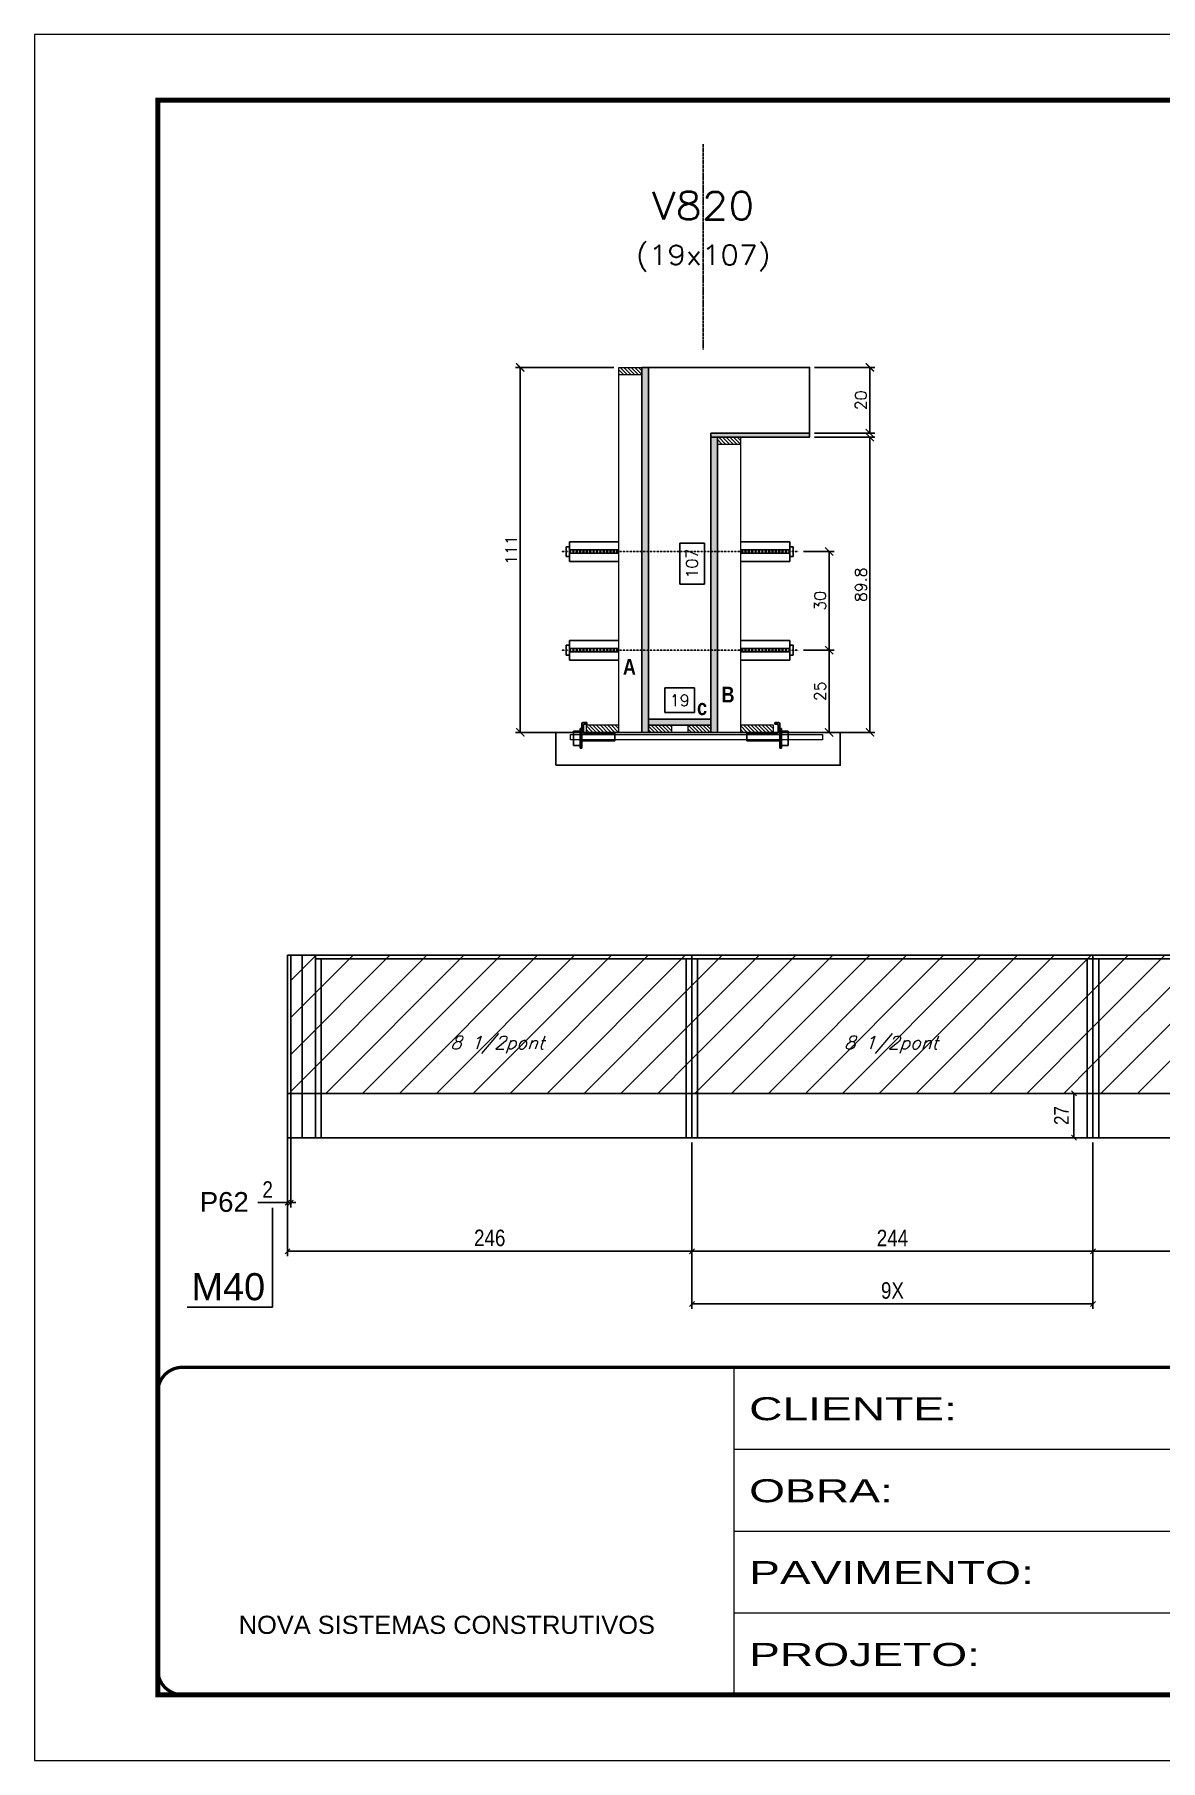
# Model space of a CAD drawing. Extents: x -20960 to -5926, y -2106 to 21915.
# Drawn here: x -9023 to -8339, y 13974 to 15024 of the extents above; entities that cross this region are included whole.
import ezdxf
from ezdxf.enums import TextEntityAlignment as Align

# ---------------------------------------------------------------- set-up
doc = ezdxf.new("R2010")
doc.units = 0
for name, pattern in [('CONTINUO', [0]), ('DASHED', [0.75, 0.5, -0.25]), ('HIDDEN', [0.375, 0.25, -0.125])]:
    doc.linetypes.add(name, pattern=pattern)
for name, color, linetype in [('5', 5, 'Continuous'), ('barrote', 251, 'Continuous'), ('COTA', 241, 'Continuous'), ('Cota Seção (2x)', 4, 'Continuous'), ('detalhes', 4, 'Continuous'), ('NOMENCLATURA', 7, 'Continuous'), ('Painéis', 200, 'Continuous'), ('presilha', 1, 'Continuous'), ('Reaproveitamento', 251, 'Continuous'), ('SARR_2.2x7', 40, 'Continuous'), ('SARR_3.5x7', 81, 'Continuous'), ('TENSOR', 3, 'Continuous'), ('texto', 7, 'Continuous'), ('Texto de Titulo', 7, 'Continuous'), ('Texto Qtd Sarr', 242, 'Continuous')]:
    doc.layers.add(name, color=color, linetype=linetype)
for name, color, linetype, lineweight in [('CONCRETO', 251, 'Continuous', 25), ('Folhas', 255, 'Continuous', 9), ('Hachura', 251, 'Continuous', 9), ('Madeira', 126, 'Continuous', 18), ('SARRAFO DE PRESSAO', 251, 'DASHED', 9), ('SCO-___-LAJ', 2, 'Continuous', 0), ('Texto Seção', 7, 'Continuous', 15)]:
    doc.layers.add(name, color=color, linetype=linetype, lineweight=lineweight)
doc.styles.add('ARIAL', font='arial.ttf')
doc.styles.add('COTA TECNICA', font='techl___.ttf', dxfattribs={"height": 10})
doc.styles.add('COTA TECNICA-50', font='techl___.ttf', dxfattribs={"height": 9})
doc.styles.add('Romans', font='romans.shx')
doc.styles.get("Standard").update_dxf_attribs({"font": 'arial.ttf'})
doc.styles.add('TECNICA', font='techb___.ttf', dxfattribs={"height": 10})
doc.styles.add('Tecnologia', font='')
doc.styles.get('Tecnologia').set_extended_font_data('Forgotten Futurist')
doc.dimstyles.new('COTA PAINEL-50', dxfattribs={"dimtxt": 9, "dimasz": 3, "dimexe": 3, "dimexo": 3, "dimgap": 3, "dimtad": 1, "dimdec": 1, "dimzin": 12, "dimdsep": 46, "dimtxsty": 'COTA TECNICA-50', "dimblk1": 'OBLIQUE', "dimblk2": 'OBLIQUE', "dimsah": 1, "dimcen": 0.9, "dimclrd": 4, "dimclre": 4, "dimclrt": 240, "dimadec": 1, "dimazin": 3, "dimtfac": 1, "dimtdec": 1, "dimtmove": 0, "dimatfit": 3, "dimfxl": 1, "dimtolj": 1, "dimtzin": 12, "dimarcsym": 0})
doc.dimstyles.new('Cota Seção (2x)', dxfattribs={"dimtxt": 7, "dimasz": 5, "dimexe": 3, "dimexo": 3, "dimgap": 2, "dimtad": 3, "dimdec": 1, "dimlfac": 0.5, "dimzin": 12, "dimdsep": 46, "dimtxsty": 'Romans', "dimblk": 'ARCHTICK', "dimcen": 0, "dimclrd": 4, "dimclre": 4, "dimclrt": 1, "dimadec": 1, "dimazin": 3, "dimtfac": 1, "dimtdec": 1, "dimtmove": 0, "dimatfit": 3, "dimldrblk": 'OBLIQUE', "dimfxl": 1, "dimtolj": 1, "dimtzin": 12, "dimarcsym": 0})
doc.dimstyles.new('Cota Seção interna', dxfattribs={"dimtxt": 7, "dimasz": 6, "dimexe": 0.18, "dimexo": 2, "dimgap": -4, "dimtad": 3, "dimdec": 1, "dimlfac": 0.5, "dimzin": 12, "dimdsep": 46, "dimtxsty": 'Romans', "dimblk": 'ARCHTICK', "dimcen": 0.09, "dimse1": 1, "dimse2": 1, "dimsd1": 1, "dimsd2": 1, "dimclrd": 180, "dimclre": 5, "dimclrt": 1, "dimadec": 0, "dimazin": 3, "dimtfac": 1, "dimtdec": 1, "dimtofl": 0, "dimtmove": 0, "dimatfit": 3, "dimldrblk": 'ARCHTICK', "dimfxl": 1, "dimtolj": 1, "dimtzin": 0, "dimarcsym": 0})
doc.dimstyles.new('PAINEL', dxfattribs={"dimtxt": 10, "dimasz": 3, "dimexe": 3, "dimexo": 3, "dimgap": 3, "dimtad": 1, "dimdec": 1, "dimzin": 12, "dimdsep": 46, "dimtxsty": 'COTA TECNICA', "dimblk1": 'OBLIQUE', "dimblk2": 'OBLIQUE', "dimsah": 1, "dimcen": 0.9, "dimclrd": 4, "dimclre": 4, "dimclrt": 240, "dimadec": 1, "dimazin": 3, "dimtfac": 1, "dimtdec": 1, "dimtmove": 0, "dimatfit": 3, "dimfxl": 1, "dimtolj": 1, "dimtzin": 12, "dimarcsym": 0})
pattern_1 = [(45, (-2101.252, -3840.205), (-11.22532, 11.22532), [])]

# ---------------------------------------------------------------- blocks, each defined once
blk = doc.blocks.new('9999999999')
at = {"color": 30, "linetype": 'CONTINUO'}
for p, q in [((98564.6, 34230.2), (98564.6, 34429.4)), ((98564.6, 34379.6), (99584, 34379.6)), ((98564.6, 34329.8), (99488, 34329.8)), ((98564.6, 34280), (99488, 34280))]:
    blk.add_line(p, q, dxfattribs=at)
at = {"color": 30, "linetype": 'CONTINUO', "const_width": 2}
blk.add_lwpolyline([(99584, 34230.2), (99584, 34414.4, 0.414214), (99569, 34429.4), (98229, 34429.4, 0.414214), (98214, 34414.4), (98214, 34245.2, 0.414214), (98229, 34230.2), (99584, 34230.2)], format="xyb", dxfattribs=at)
at = {"layer": 'Folhas'}
blk.add_lwpolyline([(98139, 34190.2), (99624, 34190.2), (99624, 35240.2), (98139, 35240.2)], close=True, dxfattribs=at)
at = {"layer": 'Folhas', "color": 30, "const_width": 3}
blk.add_lwpolyline([(98214, 34230.2), (99584, 34230.2), (99584, 35200.2), (98214, 35200.2)], close=True, dxfattribs=at)
at = {"color": 7, "linetype": 'Continuous', "ltscale": 5, "style": 'ARIAL'}
blk.add_text('NOVA SISTEMAS CONSTRUTIVOS', height=11.059, dxfattribs=at).set_placement((98263.2, 34267.2))
at = {"layer": 'Folhas', "color": 7, "style": 'Tecnologia', "width": 1.5}
for s, p in [('CLIENTE:', (98573.7, 34397.2)), ('OBRA:', (98573.7, 34347.3)), ('PAVIMENTO:', (98573.7, 34297.5)), ('PROJETO:', (98573.7, 34247.7))]:
    blk.add_text(s, height=14, dxfattribs=at).set_placement(p)
blk = doc.blocks.new('_Oblique')
at = {"color": 0, "linetype": 'ByBlock', "lineweight": -2}
blk.add_line((-0.5, -0.5), (0.5, 0.5), dxfattribs=at)
blk = doc.blocks.new('*D1706')
at = {"layer": 'COTA', "color": 4, "lineweight": -2, "ltscale": 25, "transparency": 16777216}
for p, q in [((-8869.6, 14376.8), (-8869.6, 14280.7)), ((-8623.6, 14349.8), (-8623.6, 14280.7)), ((-8869.6, 14283.7), (-8623.6, 14283.7))]:
    blk.add_line(p, q, dxfattribs=at)
at = {"layer": 'Defpoints', "color": 0, "ltscale": 25, "transparency": 16777216}
for p in [(-8869.6, 14379.8), (-8623.6, 14352.8), (-8623.6, 14283.7)]:
    blk.add_point(p, dxfattribs=at)
at = {"layer": 'COTA', "color": 4, "lineweight": -2, "ltscale": 25, "transparency": 16777216, "xscale": 3, "yscale": 3, "zscale": 3, "rotation": 180}
blk.add_blockref('_Oblique', (-8869.6, 14283.7), dxfattribs=at)
at = {"layer": 'COTA', "color": 4, "lineweight": -2, "ltscale": 25, "transparency": 16777216, "xscale": 3, "yscale": 3, "zscale": 3}
blk.add_blockref('_Oblique', (-8623.6, 14283.7), dxfattribs=at)
at = {"layer": 'COTA', "color": 240, "ltscale": 25, "transparency": 16777216, "insert": (-8746.6, 14291.8), "char_height": 10, "attachment_point": 5, "style": 'COTA TECNICA'}
blk.add_mtext('\\A1;246', dxfattribs=at)
blk = doc.blocks.new('*D1707')
at = {"layer": 'COTA', "color": 4, "lineweight": -2, "ltscale": 25, "transparency": 16777216}
for p, q in [((-8623.6, 14349.8), (-8623.6, 14280.7)), ((-8379.6, 14349.8), (-8379.6, 14280.7)), ((-8623.6, 14283.7), (-8379.6, 14283.7))]:
    blk.add_line(p, q, dxfattribs=at)
at = {"layer": 'Defpoints', "color": 0, "ltscale": 25, "transparency": 16777216}
for p in [(-8623.6, 14352.8), (-8379.6, 14352.8), (-8379.6, 14283.7)]:
    blk.add_point(p, dxfattribs=at)
at = {"layer": 'COTA', "color": 4, "lineweight": -2, "ltscale": 25, "transparency": 16777216, "xscale": 3, "yscale": 3, "zscale": 3, "rotation": 180}
blk.add_blockref('_Oblique', (-8623.6, 14283.7), dxfattribs=at)
at = {"layer": 'COTA', "color": 4, "lineweight": -2, "ltscale": 25, "transparency": 16777216, "xscale": 3, "yscale": 3, "zscale": 3}
blk.add_blockref('_Oblique', (-8379.6, 14283.7), dxfattribs=at)
at = {"layer": 'COTA', "color": 240, "ltscale": 25, "transparency": 16777216, "insert": (-8501.6, 14291.8), "char_height": 10, "attachment_point": 5, "style": 'COTA TECNICA'}
blk.add_mtext('\\A1;244', dxfattribs=at)
blk = doc.blocks.new('*D1708')
at = {"layer": 'COTA', "color": 4, "lineweight": -2, "ltscale": 25, "transparency": 16777216}
for p, q in [((-8623.6, 14349.8), (-8623.6, 14248.7)), ((-8379.6, 14349.8), (-8379.6, 14248.7)), ((-8623.6, 14251.7), (-8379.6, 14251.7))]:
    blk.add_line(p, q, dxfattribs=at)
at = {"layer": 'Defpoints', "color": 0, "ltscale": 25, "transparency": 16777216}
for p in [(-8623.6, 14352.8), (-8379.6, 14352.8), (-8379.6, 14251.7)]:
    blk.add_point(p, dxfattribs=at)
at = {"layer": 'COTA', "color": 4, "lineweight": -2, "ltscale": 25, "transparency": 16777216, "xscale": 3, "yscale": 3, "zscale": 3, "rotation": 180}
blk.add_blockref('_Oblique', (-8623.6, 14251.7), dxfattribs=at)
at = {"layer": 'COTA', "color": 4, "lineweight": -2, "ltscale": 25, "transparency": 16777216, "xscale": 3, "yscale": 3, "zscale": 3}
blk.add_blockref('_Oblique', (-8379.6, 14251.7), dxfattribs=at)
at = {"layer": 'COTA', "color": 240, "ltscale": 25, "transparency": 16777216, "insert": (-8501.6, 14259.8), "char_height": 10, "attachment_point": 5, "style": 'COTA TECNICA'}
blk.add_mtext('\\A1;9X', dxfattribs=at)
blk = doc.blocks.new('*D1704')
at = {"layer": 'COTA', "color": 4, "lineweight": -2, "ltscale": 25, "transparency": 16777216}
for p, q in [((-8869.6, 14376.8), (-8869.6, 14310.3)), ((-8867.6, 14376.8), (-8867.6, 14310.3)), ((-8869.6, 14313.3), (-8887.7, 14313.3)), ((-8867.6, 14313.3), (-8869.6, 14313.3)), ((-8867.6, 14313.3), (-8864.6, 14313.3))]:
    blk.add_line(p, q, dxfattribs=at)
at = {"layer": 'Defpoints', "color": 0, "ltscale": 25, "transparency": 16777216}
for p in [(-8869.6, 14379.8), (-8867.6, 14379.8), (-8869.6, 14313.3)]:
    blk.add_point(p, dxfattribs=at)
at = {"layer": 'COTA', "color": 4, "lineweight": -2, "ltscale": 25, "transparency": 16777216, "xscale": 3, "yscale": 3, "zscale": 3}
blk.add_blockref('_Oblique', (-8869.6, 14313.3), dxfattribs=at)
at = {"layer": 'COTA', "color": 4, "lineweight": -2, "ltscale": 25, "transparency": 16777216, "xscale": 3, "yscale": 3, "zscale": 3, "rotation": 180}
blk.add_blockref('_Oblique', (-8867.6, 14313.3), dxfattribs=at)
at = {"layer": 'COTA', "color": 240, "ltscale": 25, "transparency": 16777216, "insert": (-8881.7, 14321.3), "char_height": 10, "attachment_point": 5, "style": 'COTA TECNICA'}
blk.add_mtext('\\A1;2', dxfattribs=at)
blk = doc.blocks.new('*D1705')
at = {"layer": 'COTA', "color": 4, "lineweight": -2, "ltscale": 25, "transparency": 16777216}
for p, q in [((-8379.6, 14349.8), (-8379.6, 14280.7)), ((-8179.6, 14349.8), (-8179.6, 14280.7)), ((-8379.6, 14283.7), (-8179.6, 14283.7))]:
    blk.add_line(p, q, dxfattribs=at)
at = {"layer": 'Defpoints', "color": 0, "ltscale": 25, "transparency": 16777216}
for p in [(-8379.6, 14352.8), (-8179.6, 14352.8), (-8179.6, 14283.7)]:
    blk.add_point(p, dxfattribs=at)
at = {"layer": 'COTA', "color": 4, "lineweight": -2, "ltscale": 25, "transparency": 16777216, "xscale": 3, "yscale": 3, "zscale": 3, "rotation": 180}
blk.add_blockref('_Oblique', (-8379.6, 14283.7), dxfattribs=at)
at = {"layer": 'COTA', "color": 4, "lineweight": -2, "ltscale": 25, "transparency": 16777216, "xscale": 3, "yscale": 3, "zscale": 3}
blk.add_blockref('_Oblique', (-8179.6, 14283.7), dxfattribs=at)
at = {"layer": 'COTA', "color": 240, "ltscale": 25, "transparency": 16777216, "insert": (-8279.6, 14291.8), "char_height": 10, "attachment_point": 5, "style": 'COTA TECNICA'}
blk.add_mtext('\\A1;200', dxfattribs=at)
blk = doc.blocks.new('*D1712')
at = {"layer": 'COTA', "color": 4, "lineweight": -2, "transparency": 16777216}
for p, q in [((-8386.1, 14379.8), (-8394.2, 14379.8)), ((-8391.2, 14379.8), (-8391.2, 14352.8)), ((-8386.1, 14352.8), (-8394.2, 14352.8))]:
    blk.add_line(p, q, dxfattribs=at)
at = {"layer": 'Defpoints', "color": 0, "transparency": 16777216}
for p in [(-8383.1, 14379.8), (-8391.2, 14352.8), (-8383.1, 14352.8)]:
    blk.add_point(p, dxfattribs=at)
at = {"layer": 'COTA', "color": 4, "lineweight": -2, "transparency": 16777216, "xscale": 3, "yscale": 3, "zscale": 3}
for p, rotation in [((-8391.2, 14379.8), 90), ((-8391.2, 14352.8), 270)]:
    blk.add_blockref('_Oblique', p, dxfattribs=dict(at, rotation=rotation))
at = {"layer": 'COTA', "color": 240, "transparency": 16777216, "insert": (-8398.8, 14366.3), "char_height": 9, "attachment_point": 5, "rotation": 90, "style": 'COTA TECNICA-50'}
blk.add_mtext('\\A1;27', dxfattribs=at)
blk = doc.blocks.new('titulo1')
at = {"layer": 'Defpoints', "color": 252, "linetype": 'HIDDEN', "ltscale": 2}
blk.add_line((0, 0), (0, 125), dxfattribs=at)
at = {"layer": 'Defpoints', "style": 'Romans', "oblique": 15}
blk.add_attdef('FOLHA', text='', height=10, dxfattribs=at).set_placement((0, 15.6), align=Align.MIDDLE_CENTER)
at = {"layer": 'Texto Qtd Sarr', "color": 3, "style": 'Romans', "oblique": 15}
for tag, height, p in [('TITULO', 17, (0, 71.4)), ('SEÇÃO', 12, (0, 41.5))]:
    blk.add_attdef(tag, text='', height=height, dxfattribs=at).set_placement(p, align=Align.MIDDLE_CENTER)
blk = doc.blocks.new('_ArchTick')
at = {"color": 0, "linetype": 'ByBlock', "const_width": 0.15}
blk.add_lwpolyline([(-0.5, -0.5), (0.5, 0.5)], dxfattribs=at)
blk = doc.blocks.new('*D1721')
at = {"layer": 'COTA', "color": 4, "lineweight": -2, "transparency": 16777216}
for p, q in [((-8549, 14779), (-8512.3, 14779)), ((-8515.3, 14599.4), (-8515.3, 14779)), ((-8566.6, 14599.4), (-8512.3, 14599.4))]:
    blk.add_line(p, q, dxfattribs=at)
at = {"layer": 'Defpoints', "color": 0, "transparency": 16777216}
for p in [(-8552, 14779), (-8515.3, 14779), (-8569.6, 14599.4)]:
    blk.add_point(p, dxfattribs=at)
at = {"layer": 'COTA', "color": 4, "lineweight": -2, "transparency": 16777216, "xscale": 5, "yscale": 5, "zscale": 5}
for p, rotation in [((-8515.3, 14779), 90), ((-8515.3, 14599.4), 270)]:
    blk.add_blockref('_ArchTick', p, dxfattribs=dict(at, rotation=rotation))
at = {"layer": 'COTA', "color": 1, "transparency": 16777216, "insert": (-8520.8, 14689.2), "char_height": 7, "attachment_point": 5, "rotation": 90, "style": 'Romans'}
blk.add_mtext('\\A1;89.8', dxfattribs=at)
blk = doc.blocks.new('*D1722')
at = {"layer": 'COTA', "color": 4, "lineweight": -2, "transparency": 16777216}
for p, q in [((-8549, 14821.4), (-8512.3, 14821.4)), ((-8515.3, 14781.4), (-8515.3, 14821.4)), ((-8549, 14781.4), (-8512.3, 14781.4))]:
    blk.add_line(p, q, dxfattribs=at)
at = {"layer": 'Defpoints', "color": 0, "transparency": 16777216}
for p in [(-8552, 14821.4), (-8515.3, 14821.4), (-8552, 14781.4)]:
    blk.add_point(p, dxfattribs=at)
at = {"layer": 'COTA', "color": 4, "lineweight": -2, "transparency": 16777216, "xscale": 5, "yscale": 5, "zscale": 5}
for p, rotation in [((-8515.3, 14821.4), 90), ((-8515.3, 14781.4), 270)]:
    blk.add_blockref('_ArchTick', p, dxfattribs=dict(at, rotation=rotation))
at = {"layer": 'COTA', "color": 1, "transparency": 16777216, "insert": (-8520.8, 14801.4), "char_height": 7, "attachment_point": 5, "rotation": 90, "style": 'Romans'}
blk.add_mtext('\\A1;20', dxfattribs=at)
blk = doc.blocks.new('*D1723')
at = {"layer": 'Cota Seção (2x)', "color": 180, "lineweight": -2, "transparency": 16777216}
for p, q in [((-8616, 14714.6), (-8631, 14714.6)), ((-8631, 14714.6), (-8631, 14689.6)), ((-8616, 14689.6), (-8616, 14714.6)), ((-8631, 14689.6), (-8616, 14689.6))]:
    blk.add_line(p, q, dxfattribs=at)
at = {"layer": 'Defpoints', "color": 0, "transparency": 16777216}
for p in [(-8612, 14821.4), (-8612, 14821.4), (-8612, 14607.4)]:
    blk.add_point(p, dxfattribs=at)
at = {"layer": 'Cota Seção (2x)', "color": 1, "transparency": 16777216, "insert": (-8623.5, 14702.1), "char_height": 7, "attachment_point": 5, "rotation": 90, "style": 'Romans'}
blk.add_mtext('\\A1;107', dxfattribs=at)
blk = doc.blocks.new('PRESILHA METÁLICA 1')
at = {"layer": 'presilha'}
for p, q in [((7.5, 10.6), (7.5, 19.9)), ((12, 21), (8.6, 21)), ((9, 11.6), (9, 18.9)), ((12, 19.5), (9.6, 19.5)), ((12, 21), (12, 19.5)), ((0, 13), (6, 13)), ((0, 13), (0, 0)), ((6, 0), (0, 0)), ((6, 15.5), (7.5, 15.5)), ((6, -2.5), (6, 15.5)), ((6, 13), (6, 0)), ((7.5, 15.5), (7.5, -2.5)), ((37.5, 4.1), (7.5, 4.1)), ((37.5, 11), (9.6, 11)), ((37.5, 11), (37.5, 4.1)), ((7.5, -2.5), (6, -2.5))]:
    blk.add_line(p, q, dxfattribs=at)
for centre, radius, start, end in [((8.6, 19.9), 1.14, 90, 180), ((9.6, 18.9), 0.57, 90, 180), ((9.6, 11.6), 0.57, 180, 270)]:
    blk.add_arc(centre, radius, start, end, dxfattribs=at)
blk = doc.blocks.new('*D1724')
at = {"layer": 'Cota Seção (2x)', "color": 180, "lineweight": -2, "transparency": 16777216}
for p, q in [((-8622, 14626.4), (-8640, 14626.4)), ((-8640, 14626.4), (-8640, 14611.4)), ((-8622, 14611.4), (-8622, 14626.4)), ((-8640, 14611.4), (-8622, 14611.4))]:
    blk.add_line(p, q, dxfattribs=at)
at = {"layer": 'Defpoints', "color": 0, "transparency": 16777216}
for p in [(-8612, 14607.4), (-8650, 14599.4), (-8612, 14599.4)]:
    blk.add_point(p, dxfattribs=at)
at = {"layer": 'Cota Seção (2x)', "color": 1, "transparency": 16777216, "insert": (-8631, 14618.9), "char_height": 7, "attachment_point": 5, "style": 'Romans'}
blk.add_mtext('\\A1;19', dxfattribs=at)
blk = doc.blocks.new('*D1725')
at = {"layer": 'COTA', "color": 4, "lineweight": -2, "transparency": 16777216}
for p, q in [((-8671, 14821.4), (-8731, 14821.4)), ((-8728, 14821.4), (-8728, 14599.4)), ((-8671, 14599.4), (-8731, 14599.4))]:
    blk.add_line(p, q, dxfattribs=at)
at = {"layer": 'Defpoints', "color": 0, "transparency": 16777216}
for p in [(-8668, 14821.4), (-8728, 14599.4), (-8668, 14599.4)]:
    blk.add_point(p, dxfattribs=at)
at = {"layer": 'COTA', "color": 4, "lineweight": -2, "transparency": 16777216, "xscale": 5, "yscale": 5, "zscale": 5}
for p, rotation in [((-8728, 14821.4), 90), ((-8728, 14599.4), 270)]:
    blk.add_blockref('_ArchTick', p, dxfattribs=dict(at, rotation=rotation))
at = {"layer": 'COTA', "color": 1, "transparency": 16777216, "insert": (-8733.5, 14710.4), "char_height": 7, "attachment_point": 5, "rotation": 90, "style": 'Romans'}
blk.add_mtext('\\A1;111', dxfattribs=at)
blk = doc.blocks.new('*D1726')
at = {"layer": 'COTA', "color": 4, "lineweight": -2, "transparency": 16777216}
for p, q in [((-8555.7, 14649.4), (-8537.1, 14649.4)), ((-8540.1, 14649.4), (-8540.1, 14599.4)), ((-8555.7, 14599.4), (-8537.1, 14599.4))]:
    blk.add_line(p, q, dxfattribs=at)
at = {"layer": 'Defpoints', "color": 0, "transparency": 16777216}
for p in [(-8558.7, 14649.4), (-8558.7, 14599.4), (-8540.1, 14599.4)]:
    blk.add_point(p, dxfattribs=at)
at = {"layer": 'COTA', "color": 4, "lineweight": -2, "transparency": 16777216, "xscale": 5, "yscale": 5, "zscale": 5}
for p, rotation in [((-8540.1, 14649.4), 90), ((-8540.1, 14599.4), 270)]:
    blk.add_blockref('_ArchTick', p, dxfattribs=dict(at, rotation=rotation))
at = {"layer": 'COTA', "color": 1, "transparency": 16777216, "insert": (-8545.6, 14624.4), "char_height": 7, "attachment_point": 5, "rotation": 90, "style": 'Romans'}
blk.add_mtext('\\A1;25', dxfattribs=at)
blk = doc.blocks.new('*D1727')
at = {"layer": 'COTA', "color": 4, "lineweight": -2, "transparency": 16777216}
for p, q in [((-8555.7, 14709.4), (-8537.1, 14709.4)), ((-8540.1, 14709.4), (-8540.1, 14649.4)), ((-8555.7, 14649.4), (-8537.1, 14649.4))]:
    blk.add_line(p, q, dxfattribs=at)
at = {"layer": 'Defpoints', "color": 0, "transparency": 16777216}
for p in [(-8558.7, 14709.4), (-8558.7, 14649.4), (-8540.1, 14649.4)]:
    blk.add_point(p, dxfattribs=at)
at = {"layer": 'COTA', "color": 4, "lineweight": -2, "transparency": 16777216, "xscale": 5, "yscale": 5, "zscale": 5}
for p, rotation in [((-8540.1, 14709.4), 90), ((-8540.1, 14649.4), 270)]:
    blk.add_blockref('_ArchTick', p, dxfattribs=dict(at, rotation=rotation))
at = {"layer": 'COTA', "color": 1, "transparency": 16777216, "insert": (-8545.6, 14679.4), "char_height": 7, "attachment_point": 5, "rotation": 90, "style": 'Romans'}
blk.add_mtext('\\A1;30', dxfattribs=at)

msp = doc.modelspace()

# ---------------------------------------------------------------- hatches: boundary and pattern name
at = {"layer": 'Hachura'}
h = msp.add_hatch(dxfattribs=at)
h.set_pattern_fill('ANSI31', color=256, scale=0.5, angle=270, style=0)
h.set_pattern_definition([(315, (14222.0718, 6513.7477), (1.12253202, 1.12253202), [])])
h.paths.add_polyline_path([(-8667.99, 14816.99), (-8667.99, 14821.39), (-8653.99, 14821.39), (-8653.99, 14816.99)])
h = msp.add_hatch(color=256, dxfattribs=at)
h.dxf.hatch_style = 1
h.paths.add_polyline_path([(-8649.99, 14821.39), (-8653.99, 14821.39), (-8653.99, 14599.39), (-8649.99, 14599.39)])
h = msp.add_hatch(color=256, dxfattribs=at)
h.dxf.hatch_style = 1
h.paths.add_polyline_path([(-8611.99, 14778.99), (-8611.99, 14781.39), (-8551.99, 14781.39), (-8551.99, 14778.99)])
h = msp.add_hatch(color=256, dxfattribs=at)
h.dxf.hatch_style = 1
h.paths.add_polyline_path([(-8607.99, 14778.99), (-8611.99, 14778.99), (-8611.99, 14599.39), (-8607.99, 14599.39)])
h = msp.add_hatch(dxfattribs=at)
h.set_pattern_fill('ANSI31', color=256, scale=0.5, angle=270, style=0)
h.set_pattern_definition([(315, (14282.0718, 6471.3477), (1.12253202, 1.12253202), [])])
h.paths.add_polyline_path([(-8607.99, 14774.59), (-8607.99, 14778.99), (-8593.99, 14778.99), (-8593.99, 14774.59)])
h = msp.add_hatch(color=256, dxfattribs=at)
h.dxf.hatch_style = 1
h.paths.add_polyline_path([(-8649.99, 14603.79), (-8649.99, 14607.39), (-8611.99, 14607.39), (-8611.99, 14603.79)])
h = msp.add_hatch(dxfattribs=at)
h.set_pattern_fill('ANSI31', color=256, scale=0.5, angle=270, style=0)
h.set_pattern_definition([(315, (14188.0718, 6369.7477), (1.12253202, 1.12253202), [])])
h.paths.add_polyline_path([(-8667.99, 14599.39), (-8667.99, 14603.79), (-8687.99, 14603.79), (-8687.99, 14599.39)])
h = msp.add_hatch(dxfattribs=at)
h.set_pattern_fill('ANSI31', color=256, scale=0.5, angle=270, style=0)
h.set_pattern_definition([(315, (14290.8738, 6369.7477), (1.12253202, 1.12253202), [])])
h.paths.add_polyline_path([(-8649.99, 14599.39), (-8649.99, 14603.79), (-8635.99, 14603.79), (-8635.99, 14599.39)])
h = msp.add_hatch(dxfattribs=at)
h.set_pattern_fill('ANSI31', color=256, scale=0.5, angle=270, style=0)
h.set_pattern_definition([(315, (14290.8718, 6369.7477), (1.12253202, 1.12253202), [])])
h.paths.add_polyline_path([(-8611.99, 14599.39), (-8611.99, 14603.79), (-8625.99, 14603.79), (-8625.99, 14599.39)])
h = msp.add_hatch(dxfattribs=at)
h.set_pattern_fill('ANSI31', color=256, scale=0.5, angle=270, style=0)
h.set_pattern_definition([(315, (14282.0718, 6369.7477), (1.12253202, 1.12253202), [])])
h.paths.add_polyline_path([(-8573.99, 14599.39), (-8573.99, 14603.79), (-8593.99, 14603.79), (-8593.99, 14599.39)])
at = {"layer": 'Reaproveitamento'}
h = msp.add_hatch(dxfattribs=at)
h.set_pattern_fill('ANSI31', color=256, scale=5)
h.set_pattern_definition(pattern_1)
h.paths.add_polyline_path([(-8623.6, 14379.78), (-8623.6, 14463.78), (-8867.6, 14463.78), (-8867.6, 14379.78)])
h = msp.add_hatch(dxfattribs=at)
h.set_pattern_fill('ANSI31', color=256, scale=5)
h.set_pattern_definition(pattern_1)
h.paths.add_polyline_path([(-8379.6, 14379.78), (-8379.6, 14463.78), (-8623.6, 14463.78), (-8623.6, 14379.78)])
h = msp.add_hatch(dxfattribs=at)
h.set_pattern_fill('ANSI31', color=256, scale=5)
h.set_pattern_definition(pattern_1)
h.paths.add_polyline_path([(-8179.6, 14379.78), (-8179.6, 14463.78), (-8379.6, 14463.78), (-8379.6, 14379.78)])

# ---------------------------------------------------------------- linework, layer by layer
at = {"ltscale": 3}
for p, q in [((-8699.99, 14712.36), (-8699.99, 14706.36)), ((-8697.99, 14712.36), (-8699.99, 14712.36)), ((-8697.99, 14715.36), (-8697.99, 14703.36)), ((-8697.99, 14715.36), (-8667.99, 14715.36)), ((-8563.99, 14715.36), (-8593.99, 14715.36)), ((-8563.99, 14715.36), (-8563.99, 14703.36)), ((-8561.99, 14712.36), (-8563.99, 14712.36)), ((-8561.99, 14712.36), (-8561.99, 14706.36)), ((-8697.99, 14706.36), (-8699.99, 14706.36)), ((-8667.99, 14710.36), (-8697.99, 14710.36)), ((-8667.99, 14708.36), (-8697.99, 14708.36)), ((-8697.99, 14703.36), (-8667.99, 14703.36)), ((-8593.99, 14710.36), (-8563.99, 14710.36)), ((-8593.99, 14708.36), (-8563.99, 14708.36)), ((-8563.99, 14703.36), (-8593.99, 14703.36)), ((-8563.99, 14706.36), (-8561.99, 14706.36)), ((-8699.99, 14652.36), (-8699.99, 14646.36)), ((-8697.99, 14652.36), (-8699.99, 14652.36)), ((-8697.99, 14655.36), (-8697.99, 14643.36)), ((-8697.99, 14655.36), (-8667.99, 14655.36)), ((-8667.99, 14650.36), (-8697.99, 14650.36)), ((-8667.99, 14648.36), (-8697.99, 14648.36)), ((-8563.99, 14655.36), (-8593.99, 14655.36)), ((-8593.99, 14650.36), (-8563.99, 14650.36)), ((-8593.99, 14648.36), (-8563.99, 14648.36)), ((-8563.99, 14655.36), (-8563.99, 14643.36)), ((-8561.99, 14652.36), (-8563.99, 14652.36)), ((-8561.99, 14652.36), (-8561.99, 14646.36)), ((-8697.99, 14646.36), (-8699.99, 14646.36)), ((-8697.99, 14643.36), (-8667.99, 14643.36)), ((-8563.99, 14643.36), (-8593.99, 14643.36)), ((-8563.99, 14646.36), (-8561.99, 14646.36))]:
    msp.add_line(p, q, dxfattribs=at)
at = {"layer": 'barrote'}
msp.add_lwpolyline([(-8706.35, 14579.39), (-8533.38, 14579.39), (-8533.38, 14599.39), (-8706.35, 14599.39)], close=True, dxfattribs=at)
at = {"layer": 'CONCRETO'}
msp.add_lwpolyline([(-8611.99, 14781.39), (-8551.99, 14781.39), (-8551.99, 14821.39), (-8611.99, 14821.39), (-8611.99, 14821.39), (-8649.99, 14821.39), (-8649.99, 14603.79), (-8649.99, 14603.79), (-8649.99, 14607.39), (-8611.99, 14607.39)], close=True, dxfattribs=at)
at = {"layer": 'Madeira'}
for points in [[(-8667.99, 14816.99), (-8667.99, 14821.39), (-8653.99, 14821.39), (-8653.99, 14816.99)], [(-8667.99, 14821.39), (-8653.99, 14821.39), (-8653.99, 14599.39), (-8667.99, 14599.39)], [(-8607.99, 14774.59), (-8607.99, 14778.99), (-8593.99, 14778.99), (-8593.99, 14774.59)], [(-8607.99, 14778.99), (-8593.99, 14778.99), (-8593.99, 14599.39), (-8607.99, 14599.39)], [(-8667.99, 14599.39), (-8667.99, 14603.79), (-8687.99, 14603.79), (-8687.99, 14599.39)], [(-8649.99, 14599.39), (-8649.99, 14603.79), (-8635.99, 14603.79), (-8635.99, 14599.39)], [(-8611.99, 14599.39), (-8611.99, 14603.79), (-8625.99, 14603.79), (-8625.99, 14599.39)], [(-8573.99, 14599.39), (-8573.99, 14603.79), (-8593.99, 14603.79), (-8593.99, 14599.39)]]:
    msp.add_lwpolyline(points, close=True, dxfattribs=at)
at = {"layer": 'NOMENCLATURA', "linetype": 'Continuous'}
for p, q in [((-8878.65, 14249.73), (-8878.65, 14310.07)), ((-8930.56, 14249.73), (-8878.65, 14249.73))]:
    msp.add_line(p, q, dxfattribs=at)
at = {"layer": 'Painéis'}
for p, q in [((-8869.6, 14463.78), (-8179.6, 14463.78)), ((-8869.6, 14379.78), (-8179.6, 14379.78)), ((-8869.6, 14352.78), (-8179.6, 14352.78))]:
    msp.add_line(p, q, dxfattribs=at)
at = {"layer": 'Painéis', "ltscale": 25}
for p, q in [((-8869.6, 14352.78), (-8869.6, 14463.78)), ((-8867.6, 14352.78), (-8867.6, 14463.78)), ((-8623.6, 14352.78), (-8623.6, 14463.78)), ((-8379.6, 14352.78), (-8379.6, 14463.78))]:
    msp.add_line(p, q, dxfattribs=at)
at = {"layer": 'Painéis'}
for points in [[(-8649.99, 14821.39), (-8653.99, 14821.39), (-8653.99, 14599.39), (-8649.99, 14599.39)], [(-8611.99, 14778.99), (-8611.99, 14781.39), (-8551.99, 14781.39), (-8551.99, 14778.99)], [(-8607.99, 14778.99), (-8611.99, 14778.99), (-8611.99, 14599.39), (-8607.99, 14599.39)], [(-8649.99, 14603.79), (-8649.99, 14607.39), (-8611.99, 14607.39), (-8611.99, 14603.79)]]:
    msp.add_lwpolyline(points, close=True, dxfattribs=at)
at = {"layer": 'SARR_2.2x7', "linetype": 'Continuous'}
for p, q in [((-8860.6, 14463.78), (-8860.6, 14379.78)), ((-8852.6, 14461.58), (-8623.6, 14461.58)), ((-8379.6, 14461.58), (-8623.6, 14461.58)), ((-8179.6, 14461.58), (-8379.6, 14461.58)), ((-8860.6, 14379.78), (-8860.6, 14352.78))]:
    msp.add_line(p, q, dxfattribs=at)
at = {"layer": 'SARR_3.5x7'}
for p, q in [((-8852.6, 14463.78), (-8852.6, 14352.78)), ((-8849.1, 14461.58), (-8849.1, 14352.78)), ((-8627.1, 14461.58), (-8627.1, 14352.78)), ((-8620.1, 14461.58), (-8620.1, 14352.78)), ((-8383.1, 14461.58), (-8383.1, 14352.78)), ((-8376.1, 14461.58), (-8376.1, 14352.78)), ((-8623.6, 14379.78), (-8623.6, 14352.78)), ((-8379.6, 14379.78), (-8379.6, 14352.78))]:
    msp.add_line(p, q, dxfattribs=at)
at = {"layer": 'SARR_3.5x7', "ltscale": 25}
for p, q in [((-8849.1, 14352.78), (-8852.6, 14352.78)), ((-8623.6, 14352.78), (-8627.1, 14352.78)), ((-8620.1, 14352.78), (-8623.6, 14352.78)), ((-8379.6, 14352.78), (-8383.1, 14352.78)), ((-8376.1, 14352.78), (-8379.6, 14352.78))]:
    msp.add_line(p, q, dxfattribs=at)
at = {"layer": 'SCO-___-LAJ', "color": 1}
msp.add_lwpolyline([(-8697.35, 14598.06), (-8544.05, 14598.06), (-8544.05, 14594.86), (-8697.35, 14594.86)], close=True, dxfattribs=at)
at = {"layer": 'TENSOR', "linetype": 'HIDDEN', "ltscale": 0.5}
for p, q in [((-8702.99, 14709.36), (-8558.69, 14709.36)), ((-8702.99, 14649.36), (-8558.69, 14649.36))]:
    msp.add_line(p, q, dxfattribs=at)

# ---------------------------------------------------------------- block references
at = {"layer": 'presilha', "yscale": 0.6666666666666666, "zscale": 0.6666666666666666}
for p, xscale in [((-8695.57, 14591.42), 0.6666666666666666), ((-8565.12, 14591.42), -0.6666666666666666)]:
    msp.add_blockref('PRESILHA METÁLICA 1', p, dxfattribs=dict(at, xscale=xscale))
at = {"layer": 'SARRAFO DE PRESSAO', "color": 6, "linetype": 'ByBlock'}
msp.add_blockref('9999999999', (-107162.48, -20216.26), dxfattribs=at)
at = {"layer": 'Texto Seção'}
ref = msp.add_blockref('titulo1', (-8616.73, 14832.31), dxfattribs=at)
ref.add_attrib('TITULO', 'V820', dxfattribs={"layer": 'Texto de Titulo', "color": 7, "height": 17, "style": 'Romans', "width": 1.1}).set_placement((-8616.73, 14919.81), align=Align.MIDDLE_CENTER)
ref.add_attrib('SEÇÃO', '(19x107)', dxfattribs={"layer": 'Texto de Titulo', "color": 7, "height": 12, "style": 'Romans', "width": 1.1}).set_placement((-8616.73, 14889.81), align=Align.MIDDLE_CENTER)

# ---------------------------------------------------------------- texts
at = {"layer": '5', "linetype": 'Continuous'}
msp.add_text('P62', height=12, rotation=0.00004, dxfattribs=at).set_placement((-8922.98, 14307.74))
at = {"layer": 'detalhes', "style": 'TECNICA'}
for s, p in [('A', (-8665.59, 14634.42)), ('B', (-8605.63, 14617.58)), ('c', (-8620.47, 14609.89))]:
    msp.add_text(s, height=9.6, dxfattribs=at).set_placement(p)
at = {"layer": 'NOMENCLATURA', "linetype": 'Continuous'}
msp.add_text('M40', height=16.5, rotation=360, dxfattribs=at).set_placement((-8928.05, 14253.93))
at = {"layer": 'texto', "color": 2, "char_height": 8, "attachment_point": 5, "style": 'Romans'}
for insert in [(-8741.99, 14409.34), (-8502.49, 14409.34)]:
    msp.add_mtext('{\\Q19;\\C256;8 1/2pont}', dxfattribs=dict(at, insert=insert))

# ---------------------------------------------------------------- dimensions: what is measured, and where the dimension line sits
at = {"layer": 'COTA'}
for base, p1, p2, dimstyle, picture, middle in [((-8727.96, 14599.39), (-8667.99, 14821.39), (-8667.99, 14599.39), 'Cota Seção (2x)', '*D1725', (-8733.46, 14710.39)), ((-8515.27, 14821.39), (-8551.99, 14781.39), (-8551.99, 14821.39), 'Cota Seção (2x)', '*D1722', (-8520.77, 14801.39)), ((-8515.27, 14778.99), (-8569.59, 14599.39), (-8551.99, 14778.99), 'Cota Seção (2x)', '*D1721', (-8520.77, 14689.19)), ((-8540.13, 14649.36), (-8558.69, 14709.36), (-8558.69, 14649.36), 'Cota Seção (2x)', '*D1727', (-8545.63, 14679.36)), ((-8540.13, 14599.39), (-8558.69, 14649.36), (-8558.69, 14599.39), 'Cota Seção (2x)', '*D1726', (-8545.63, 14624.38)), ((-8391.23, 14352.78), (-8383.1, 14379.78), (-8383.1, 14352.78), 'COTA PAINEL-50', '*D1712', (-8398.8, 14366.28))]:
    dim = msp.add_linear_dim(base=base, p1=p1, p2=p2, angle=90, dimstyle=dimstyle, dxfattribs=at)
    dim.commit()
    dim.dimension.update_dxf_attribs({"geometry": picture, "text_midpoint": middle})
at = {"layer": 'COTA', "ltscale": 25}
for base, p1, p2, picture, middle in [((-8869.6, 14313.32), (-8867.6, 14379.78), (-8869.6, 14379.78), '*D1704', (-8881.65, 14321.32)), ((-8623.6, 14283.74), (-8869.6, 14379.78), (-8623.6, 14352.78), '*D1706', (-8746.6, 14291.85)), ((-8379.6, 14283.74), (-8623.6, 14352.78), (-8379.6, 14352.78), '*D1707', (-8501.6, 14291.82)), ((-8179.6, 14283.74), (-8379.6, 14352.78), (-8179.6, 14352.78), '*D1705', (-8279.6, 14291.85))]:
    dim = msp.add_linear_dim(base=base, p1=p1, p2=p2, dimstyle='PAINEL', dxfattribs=at)
    dim.commit()
    dim.dimension.update_dxf_attribs({"geometry": picture, "text_midpoint": middle})
dim = msp.add_linear_dim(base=(-8379.6, 14251.68), p1=(-8623.6, 14352.78), p2=(-8379.6, 14352.78), text='9X', dimstyle='PAINEL', dxfattribs=at)
dim.commit()
dim.dimension.update_dxf_attribs({"geometry": '*D1708', "text_midpoint": (-8501.6, 14259.77)})
at = {"layer": 'Cota Seção (2x)'}
dim = msp.add_linear_dim(base=(-8611.99, 14821.39), p1=(-8611.99, 14607.39), p2=(-8611.99, 14821.39), angle=90, dimstyle='Cota Seção interna', dxfattribs=at)
dim.commit()
dim.dimension.update_dxf_attribs({"geometry": '*D1723', "text_midpoint": (-8611.99, 14702.11), "dimtype": 160})
dim = msp.add_linear_dim(base=(-8611.99, 14607.39), p1=(-8649.99, 14599.39), p2=(-8611.99, 14599.39), dimstyle='Cota Seção interna', dxfattribs=at)
dim.commit()
dim.dimension.update_dxf_attribs({"geometry": '*D1724', "text_midpoint": (-8630.99, 14607.39), "dimtype": 160})

doc.saveas('drawing.dxf')
